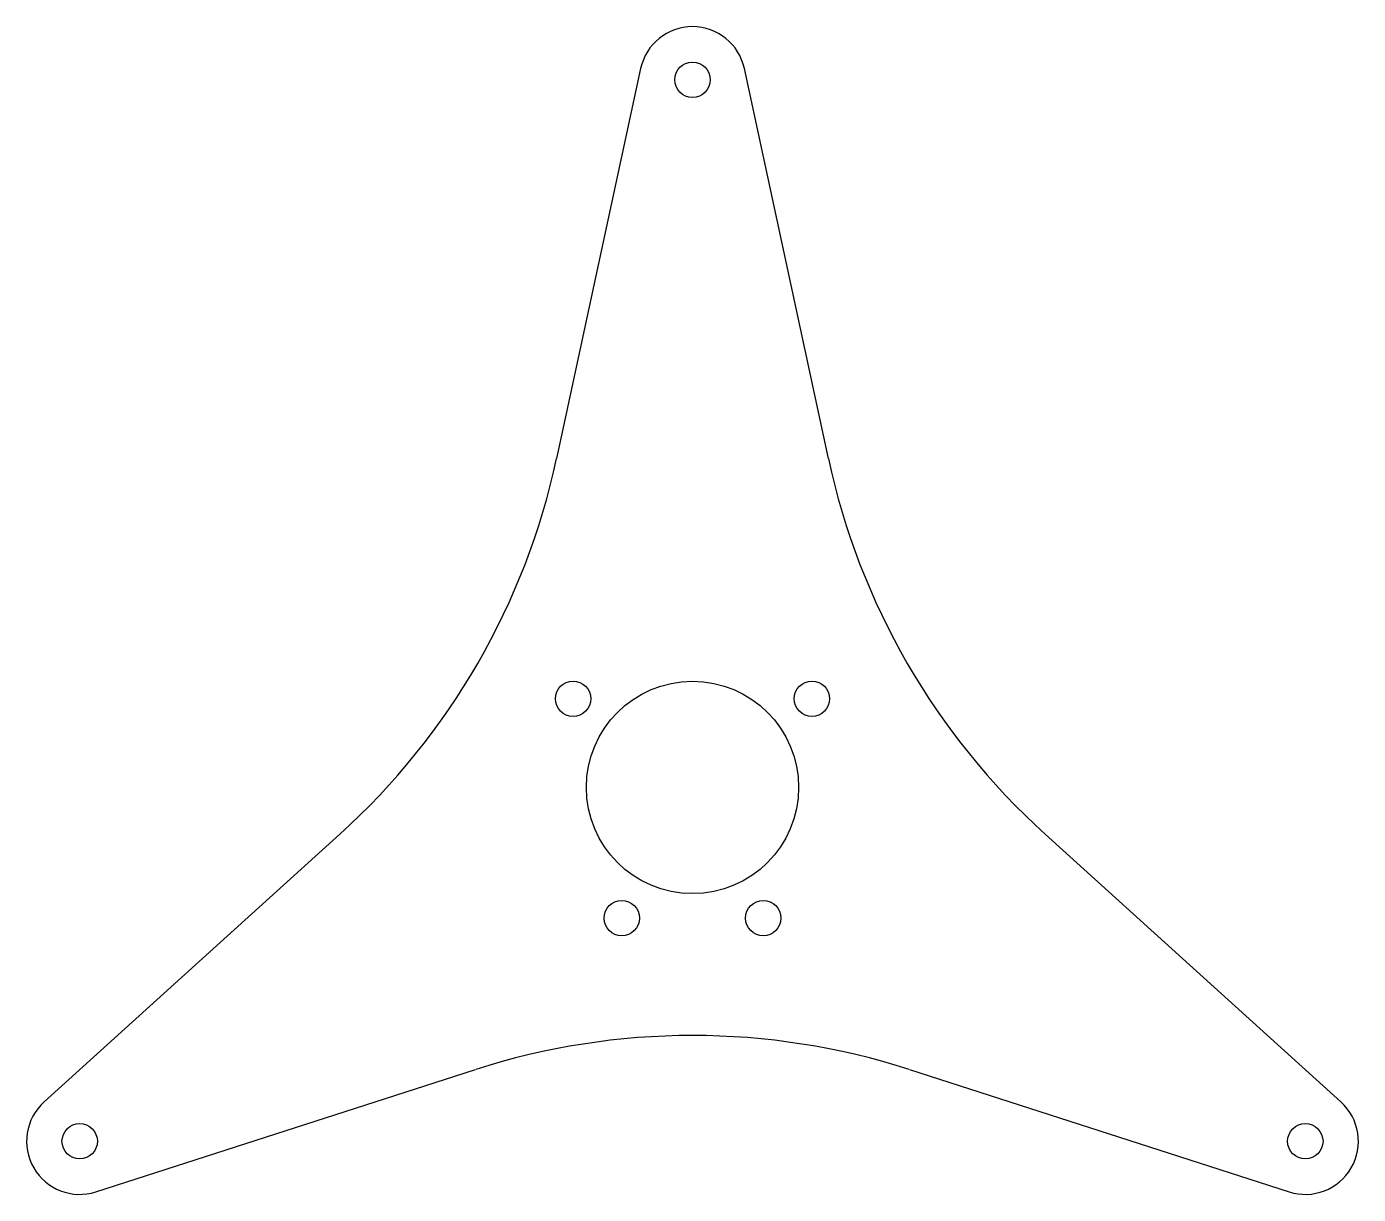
# Model space of a CAD drawing. Header units: millimetres. Extents: x -188 to 188, y -115 to 215.
import ezdxf

# ---------------------------------------------------------------- set-up
doc = ezdxf.new("R2010")
doc.units = ezdxf.units.MM

msp = doc.modelspace()

# ---------------------------------------------------------------- linework, layer by layer
at = {"color": 7, "linetype": 'Continuous', "lineweight": 25}
for p, q in [((-14.66, 203.16), (-38.4, 92.94)), ((38.4, 92.94), (14.66, 203.16)), ((-99.69, -13.21), (-183.27, -88.88)), ((183.27, -88.88), (99.69, -13.21)), ((-168.61, -114.28), (-61.29, -79.73)), ((61.29, -79.73), (168.61, -114.28))]:
    msp.add_line(p, q, dxfattribs=at)
for centre, radius in [((0, 200), 5), ((-33.75, 25.06), 5), ((0, 0), 30), ((33.75, 25.06), 5), ((-20, -36.93), 5), ((20, -36.93), 5), ((-173.21, -100), 5), ((173.21, -100), 5)]:
    msp.add_circle(centre, radius, dxfattribs=at)
for centre, radius, start, end in [((0, 200), 15, 12.1556, 167.8444), ((-233.92, 135.05), 200, 312.1556, 347.8444), ((233.92, 135.05), 200, 192.1556, 227.8444), ((0, -270.11), 200, 72.1556, 107.8444), ((-173.21, -100), 15, 132.1556, 287.8444), ((173.21, -100), 15, 252.1556, 47.8444)]:
    msp.add_arc(centre, radius, start, end, dxfattribs=at)

doc.saveas('drawing.dxf')
